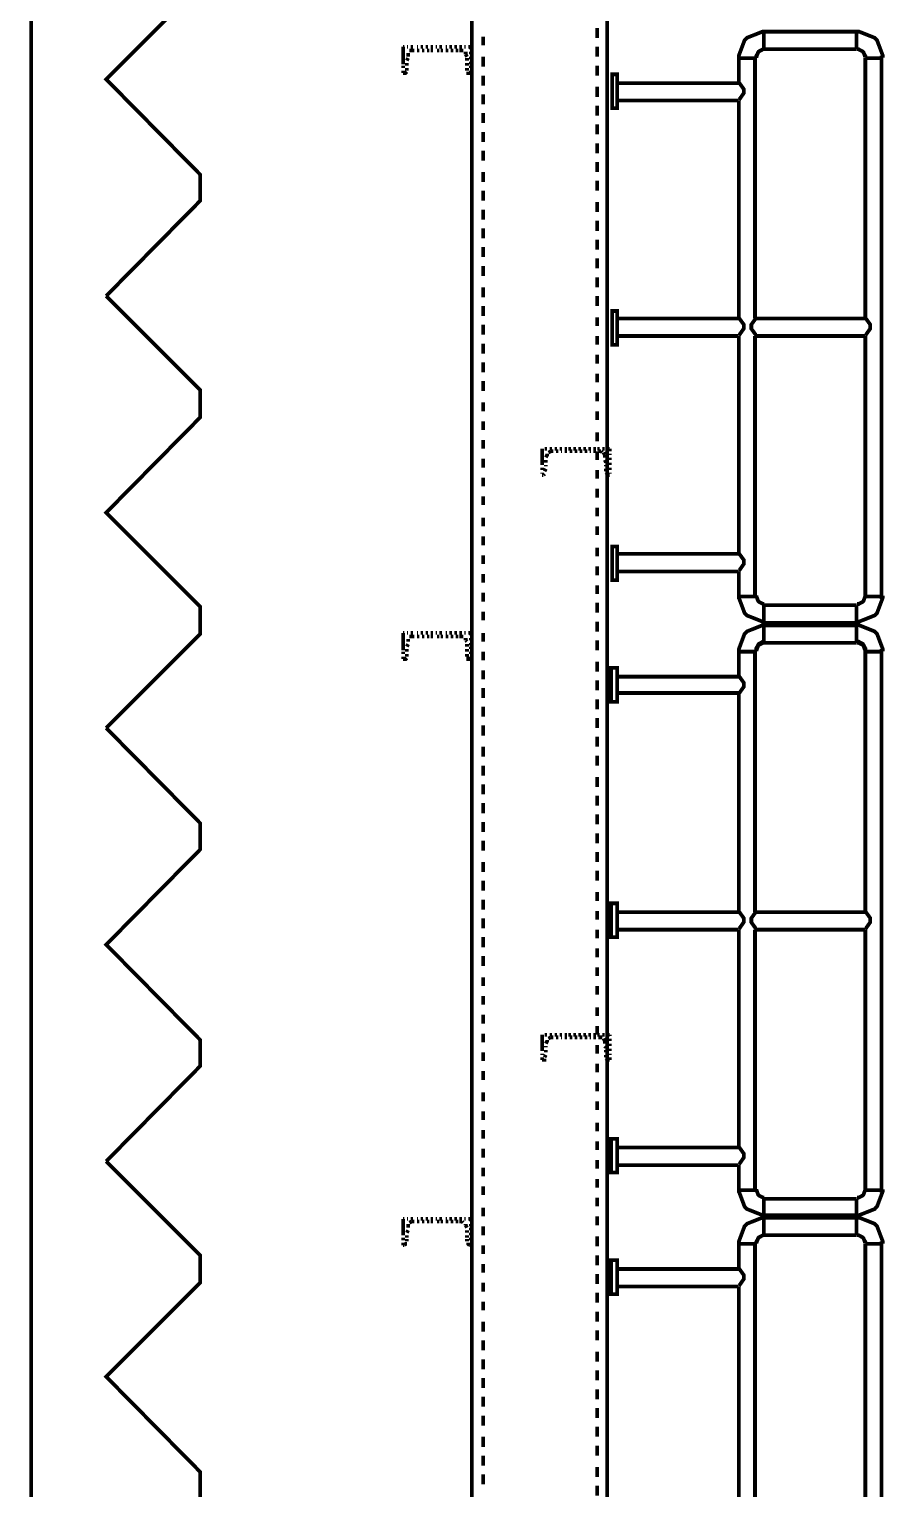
# Model space of a CAD drawing. Extents: x 0.2 to 11.5, y 0.7 to 15.9.
# Drawn here: x 7.773 to 8.912, y 6.502 to 8.444 of the extents above; entities that cross this region are included whole.
import ezdxf

# ---------------------------------------------------------------- set-up
doc = ezdxf.new("R2010")
doc.units = 0
doc.layers.get('0').update_dxf_attribs({"linetype": 'CONTINUOUS'})

msp = doc.modelspace()

# ---------------------------------------------------------------- linework, layer by layer
at = {"color": 5, "const_width": 0.005}
for points in [[(8.36219, 14.0694), (8.36219, 4.53944)], [(8.54221, 4.55778), (8.54221, 14.0694)], [(8.54221, 9.96278), (8.54221, 4.91943)], [(8.37722, 8.43446), (8.37722, 8.42279)], [(8.52886, 8.43278), (8.52886, 8.44612)], [(8.27056, 8.39779), (8.27056, 8.42111), (8.27056, 8.39779), (8.27056, 8.42111)], [(8.52886, 8.40776), (8.52886, 8.42111)], [(8.37722, 8.40776), (8.37722, 8.39442)], [(8.52886, 8.38276), (8.52886, 8.39611)], [(8.37722, 8.38276), (8.37722, 8.36947)], [(8.37722, 8.35781), (8.37722, 8.34446)], [(8.52886, 8.35444), (8.52886, 8.36778)], [(8.37722, 8.33279), (8.37722, 8.31944)], [(8.52886, 8.32943), (8.52886, 8.34278)], [(8.52886, 8.30447), (8.52886, 8.31776)], [(8.37722, 8.30778), (8.37722, 8.29443)], [(8.52886, 8.27946), (8.52886, 8.29275)], [(8.37722, 8.28276), (8.37722, 8.26942)], [(8.37722, 8.25444), (8.37722, 8.2411)], [(8.52886, 8.25444), (8.52886, 8.26779)], [(8.52886, 8.22944), (8.52886, 8.24278)], [(8.37722, 8.22944), (8.37722, 8.2161)], [(8.37722, 8.20443), (8.37722, 8.19114)], [(8.52886, 8.20111), (8.52886, 8.21446)], [(8.37722, 8.17947), (8.37722, 8.16613)], [(8.52886, 8.17611), (8.52886, 8.18946)], [(8.52886, 8.1511), (8.52886, 8.16444)], [(8.37722, 8.15446), (8.37722, 8.14111)], [(8.52886, 8.12608), (8.52886, 8.13943)], [(8.37722, 8.12944), (8.37722, 8.1161)], [(8.37722, 8.10113), (8.37722, 8.08778)], [(8.52886, 8.10113), (8.52886, 8.11442)], [(8.52886, 8.07611), (8.52886, 8.08946)], [(8.37722, 8.07611), (8.37722, 8.06278)], [(8.52886, 8.04943), (8.52886, 8.06108)], [(8.37722, 8.05111), (8.37722, 8.03776)], [(8.37722, 8.0261), (8.37722, 8.01281)], [(8.52886, 8.02447), (8.52886, 8.03614)], [(8.37722, 8.00108), (8.37722, 7.98779)], [(8.52886, 7.99946), (8.52886, 8.01113)], [(8.52886, 7.97444), (8.52886, 7.98611)], [(8.37722, 7.97613), (8.37722, 7.96278)], [(8.37722, 7.94775), (8.37722, 7.93608)], [(8.52886, 7.94943), (8.52886, 7.9611)], [(8.52886, 7.92443), (8.52886, 7.93608)], [(8.37722, 7.92279), (8.37722, 7.91114)], [(8.52886, 7.89611), (8.52886, 7.90776)], [(8.37722, 7.89779), (8.37722, 7.88613)], [(8.45557, 7.86442), (8.45557, 7.88613), (8.45557, 7.86442), (8.45557, 7.88613)], [(8.37722, 7.87278), (8.37722, 7.86111)], [(8.52886, 7.8711), (8.52886, 7.88276)], [(8.37722, 7.84776), (8.37722, 7.8361)], [(8.52886, 7.84614), (8.52886, 7.85781)], [(8.52886, 7.82112), (8.52886, 7.83279)], [(8.37722, 7.82275), (8.37722, 7.81108)], [(8.52886, 7.79611), (8.52886, 7.80778)], [(8.37722, 7.79443), (8.37722, 7.78276)], [(8.37722, 7.76942), (8.37722, 7.75776)], [(8.52886, 7.77111), (8.52886, 7.78276)], [(8.52886, 7.74278), (8.52886, 7.75444)], [(8.37722, 7.74447), (8.37722, 7.73281)], [(8.52886, 7.71778), (8.52886, 7.72944)], [(8.37722, 7.71946), (8.37722, 7.70779)], [(8.37722, 7.69444), (8.37722, 7.68278)], [(8.52886, 7.69276), (8.52886, 7.70443)], [(8.52886, 7.66775), (8.52886, 7.6811)], [(8.37722, 7.66943), (8.37722, 7.65776)], [(8.52886, 7.64279), (8.52886, 7.65608)], [(8.27056, 7.61778), (8.27056, 7.64111), (8.27056, 7.61778), (8.27056, 7.64111)], [(8.37722, 7.64111), (8.37722, 7.62944)], [(8.37722, 7.6161), (8.37722, 7.60444)], [(8.52886, 7.61778), (8.52886, 7.63112)], [(8.52886, 7.58946), (8.52886, 7.60275)], [(8.37722, 7.5911), (8.37722, 7.57943)], [(8.52886, 7.56446), (8.52886, 7.57781)], [(8.37722, 7.56776), (8.37722, 7.55447)], [(8.37722, 7.54275), (8.37722, 7.52946)], [(8.52886, 7.53944), (8.52886, 7.55279)], [(8.37722, 7.51779), (8.37722, 7.50444)], [(8.52886, 7.51443), (8.52886, 7.52778)], [(8.52886, 7.48942), (8.52886, 7.50276)], [(8.37722, 7.48942), (8.37722, 7.47613)], [(8.52886, 7.46446), (8.52886, 7.47775)], [(8.37722, 7.46446), (8.37722, 7.45111)], [(8.37722, 7.43946), (8.37722, 7.42611)], [(8.52886, 7.43608), (8.52886, 7.44943)], [(8.52886, 7.41114), (8.52886, 7.42443)], [(8.37722, 7.41444), (8.37722, 7.4011)], [(8.52886, 7.38613), (8.52886, 7.39947)], [(8.37722, 7.38943), (8.37722, 7.37608)], [(8.37722, 7.36442), (8.37722, 7.35113)], [(8.52886, 7.36111), (8.52886, 7.37446)], [(8.52886, 7.3361), (8.52886, 7.34944)], [(8.37722, 7.3361), (8.37722, 7.32275)], [(8.52886, 7.31108), (8.52886, 7.32443)], [(8.37722, 7.31108), (8.37722, 7.29779)], [(8.37722, 7.28614), (8.37722, 7.27279)], [(8.52886, 7.28444), (8.52886, 7.29611)], [(8.52886, 7.25944), (8.52886, 7.27111)], [(8.37722, 7.26113), (8.37722, 7.24778)], [(8.52886, 7.23443), (8.52886, 7.2461)], [(8.37722, 7.23611), (8.37722, 7.22276)], [(8.37722, 7.2111), (8.37722, 7.19775)], [(8.52886, 7.20942), (8.52886, 7.22114)], [(8.52886, 7.18446), (8.52886, 7.19612)], [(8.37722, 7.18278), (8.37722, 7.17111)], [(8.52886, 7.15944), (8.52886, 7.17111)], [(8.37722, 7.15776), (8.37722, 7.14611)], [(8.37722, 7.13276), (8.37722, 7.1211)], [(8.52886, 7.13112), (8.52886, 7.14279)], [(8.37722, 7.10781), (8.37722, 7.09614)], [(8.52886, 7.10612), (8.52886, 7.11778)], [(8.45557, 7.08442), (8.45557, 7.10612), (8.45557, 7.08442), (8.45557, 7.10612)], [(8.52886, 7.08111), (8.52886, 7.09278)], [(8.37722, 7.08279), (8.37722, 7.07113)], [(8.37722, 7.05778), (8.37722, 7.04611)], [(8.52886, 7.0561), (8.52886, 7.06776)], [(8.52886, 7.03108), (8.52886, 7.04275)], [(8.37722, 7.02946), (8.37722, 7.01779)], [(8.52886, 7.00613), (8.52886, 7.01779)], [(8.37722, 7.00444), (8.37722, 6.99278)], [(8.37722, 6.97944), (8.37722, 6.96778)], [(8.52886, 6.97775), (8.52886, 6.98942)], [(8.37722, 6.95443), (8.37722, 6.94276)], [(8.52886, 6.95281), (8.52886, 6.96446)], [(8.52886, 6.92779), (8.52886, 6.93946)], [(8.37722, 6.92947), (8.37722, 6.91775)], [(8.52886, 6.90278), (8.52886, 6.91444)], [(8.37722, 6.90446), (8.37722, 6.89279)], [(8.37722, 6.87608), (8.37722, 6.86442)], [(8.52886, 6.87776), (8.52886, 6.88943)], [(8.27056, 6.83946), (8.27056, 6.86111), (8.27056, 6.83946), (8.27056, 6.86111)], [(8.52886, 6.85275), (8.52886, 6.86442)], [(8.37722, 6.85113), (8.37722, 6.83946)], [(8.52886, 6.82443), (8.52886, 6.83778)], [(8.37722, 6.82611), (8.37722, 6.81446)], [(8.37722, 6.80111), (8.37722, 6.78944)], [(8.52886, 6.79943), (8.52886, 6.81278)], [(8.52886, 6.77447), (8.52886, 6.78776)], [(8.37722, 6.7761), (8.37722, 6.76443)], [(8.52886, 6.74946), (8.52886, 6.76281)], [(8.37722, 6.75108), (8.37722, 6.73942)], [(8.37722, 6.72444), (8.37722, 6.7111)], [(8.52886, 6.72444), (8.52886, 6.73779)], [(8.37722, 6.69943), (8.37722, 6.68608)], [(8.52886, 6.69943), (8.52886, 6.71278)], [(8.52886, 6.67111), (8.52886, 6.68446)], [(8.37722, 6.67443), (8.37722, 6.66114)], [(8.37722, 6.64947), (8.37722, 6.63612)], [(8.52886, 6.64611), (8.52886, 6.65944)], [(8.37722, 6.62446), (8.37722, 6.61111)], [(8.52886, 6.6211), (8.52886, 6.63444)], [(8.52886, 6.59614), (8.52886, 6.60943)], [(8.37722, 6.59944), (8.37722, 6.5861)], [(8.52886, 6.57113), (8.52886, 6.58442)], [(8.37722, 6.57113), (8.37722, 6.55778)], [(8.37722, 6.54611), (8.37722, 6.53276)], [(8.52886, 6.54611), (8.52886, 6.55946)], [(8.52886, 6.51779), (8.52886, 6.53108)], [(8.37722, 6.52111), (8.37722, 6.50776)], [(8.52886, 6.49278), (8.52886, 6.50613)]]:
    msp.add_lwpolyline(points, dxfattribs=at)
at = {"color": 1, "const_width": 0.005}
for points in [[(7.87554, 8.37776), (8.00054, 8.50276), (8.00054, 8.53944), (7.87554, 8.66613), (8.00054, 8.79113), (8.00054, 8.82781)], [(7.77556, 8.81108), (7.77556, 5.71278)], [(7.87554, 8.08946), (8.00054, 8.2161), (8.00054, 8.25108), (7.87554, 8.37776), (8.00054, 8.50276), (8.00054, 8.53944)], [(7.87554, 7.51443), (8.00054, 7.63943), (8.00054, 7.67611), (7.87554, 7.80111), (8.00054, 7.92779), (8.00054, 7.96446), (7.87554, 8.08946)], [(7.87554, 6.93778), (8.00054, 7.06446), (8.00054, 7.09944), (7.87554, 7.22613), (8.00054, 7.35275), (8.00054, 7.38781), (7.87554, 7.51443)], [(7.87554, 6.36279), (8.00054, 6.48779), (8.00054, 6.52447), (7.87554, 6.6511), (8.00054, 6.7761), (8.00054, 6.81278), (7.87554, 6.93778)]]:
    msp.add_lwpolyline(points, dxfattribs=at)
at = {"color": 4, "const_width": 0.005}
for points in [[(8.75103, 8.44108), (8.74875, 8.44119), (8.72814, 8.43306), (8.72651, 8.43138), (8.72493, 8.42974), (8.71718, 8.40901), (8.71729, 8.40668)], [(8.87722, 8.44114), (8.74892, 8.44114)], [(8.75054, 8.41775), (8.75054, 8.44114)], [(8.87392, 8.41775), (8.87392, 8.44114)], [(8.90886, 8.40668), (8.90901, 8.40901), (8.90121, 8.42974), (8.89958, 8.43138), (8.898, 8.43306), (8.87744, 8.44119), (8.87511, 8.44108)], [(8.27056, 8.42111), (8.27056, 8.41775)], [(8.27225, 8.42111), (8.27056, 8.42111)], [(8.27056, 8.41444), (8.27056, 8.41114)], [(8.27724, 8.42111), (8.27556, 8.42111)], [(8.27724, 8.41276), (8.27724, 8.41114), (8.27724, 8.40776)], [(8.28222, 8.41613), (8.27886, 8.41613)], [(8.2839, 8.42111), (8.28054, 8.42111)], [(8.28554, 8.41613), (8.28222, 8.41613)], [(8.29058, 8.42111), (8.2889, 8.42111)], [(8.29221, 8.41613), (8.2889, 8.41613)], [(8.29719, 8.42111), (8.29389, 8.42111)], [(8.29889, 8.41613), (8.29557, 8.41613)], [(8.30388, 8.42111), (8.30057, 8.42111)], [(8.30556, 8.41613), (8.30225, 8.41613)], [(8.31054, 8.42111), (8.30724, 8.42111)], [(8.31054, 8.41613), (8.30724, 8.41613)], [(8.31554, 8.42111), (8.31392, 8.42111)], [(8.3189, 8.41613), (8.31554, 8.41613)], [(8.32221, 8.42111), (8.3189, 8.42111)], [(8.32389, 8.41613), (8.32053, 8.41613)], [(8.32889, 8.42111), (8.32721, 8.42111)], [(8.33057, 8.41613), (8.32721, 8.41613)], [(8.33556, 8.42111), (8.33225, 8.42111)], [(8.33724, 8.41613), (8.33388, 8.41613)], [(8.34224, 8.42111), (8.33886, 8.42111)], [(8.34392, 8.41613), (8.34056, 8.41613)], [(8.3489, 8.42111), (8.34554, 8.42111)], [(8.3489, 8.41613), (8.34554, 8.41613)], [(8.35053, 8.41613), (8.3489, 8.41613)], [(8.35389, 8.42111), (8.35221, 8.42111)], [(8.35389, 8.41114), (8.35389, 8.41444)], [(8.35389, 8.41114), (8.35558, 8.40776)], [(8.36057, 8.42111), (8.35721, 8.42111)], [(8.36057, 8.42111), (8.36057, 8.41775)], [(8.36057, 8.41444), (8.36057, 8.41114)], [(8.71724, 8.40944), (8.71724, 8.37278)], [(8.75142, 8.41775), (8.74951, 8.41775), (8.74376, 8.41461), (8.74056, 8.4089), (8.74056, 8.40696)], [(8.75136, 8.41775), (8.7494, 8.41775), (8.74403, 8.41493), (8.74349, 8.41439), (8.743, 8.41385), (8.74056, 8.40712), (8.74056, 8.40636)], [(8.87392, 8.41775), (8.75054, 8.41775)], [(8.88558, 8.40696), (8.88558, 8.4089), (8.88243, 8.41461), (8.87668, 8.41775), (8.87472, 8.41775)], [(8.88553, 8.40636), (8.88558, 8.40712), (8.88314, 8.41385), (8.8826, 8.41439), (8.88211, 8.41493), (8.87657, 8.41775), (8.87472, 8.41775)], [(8.90722, 8.40944), (8.90722, 7.68608)], [(8.27056, 8.40776), (8.27056, 8.40446)], [(8.27056, 8.4011), (8.27056, 8.39779)], [(8.27056, 8.39611), (8.27056, 8.39279)], [(8.27056, 8.38943), (8.27056, 8.38613)], [(8.27724, 8.40608), (8.27556, 8.40278)], [(8.27556, 8.39947), (8.27556, 8.39611)], [(8.27556, 8.39279), (8.27556, 8.38943)], [(8.35558, 8.40608), (8.35558, 8.40278)], [(8.35558, 8.39947), (8.35558, 8.39611)], [(8.35558, 8.39279), (8.35558, 8.38943)], [(8.36057, 8.40776), (8.36057, 8.40446)], [(8.36057, 8.4011), (8.36057, 8.39779)], [(8.36057, 8.39611), (8.36057, 8.39279)], [(8.36057, 8.38943), (8.36057, 8.38613)], [(8.73887, 8.40608), (8.71724, 8.40608)], [(8.73887, 8.40608), (8.73887, 8.05946)], [(8.88558, 8.40608), (8.88558, 8.05946)], [(8.88558, 8.40608), (8.90722, 8.40608)], [(8.27056, 8.38613), (8.27225, 8.38613)], [(8.27225, 8.38613), (8.27387, 8.38613), (8.27556, 8.38781)], [(8.35721, 8.38781), (8.35721, 8.38613), (8.35889, 8.38613)], [(8.36057, 8.38613), (8.35889, 8.38613)], [(8.71724, 8.37278), (8.55556, 8.37278)], [(8.71729, 8.35092), (8.71832, 8.35146), (8.7239, 8.35932), (8.7239, 8.36193), (8.7239, 8.36469), (8.71832, 8.37244), (8.71729, 8.37299)], [(8.71724, 8.34944), (8.55556, 8.34944)], [(8.71724, 8.34944), (8.71724, 8.05946)], [(8.71724, 8.05946), (8.55556, 8.05946)], [(8.71729, 8.0376), (8.71832, 8.03814), (8.7239, 8.04601), (8.7239, 8.04861), (8.7239, 8.05137), (8.71832, 8.05908), (8.71729, 8.05963)], [(8.7405, 8.05963), (8.73953, 8.05908), (8.73389, 8.05126), (8.73389, 8.04861), (8.73389, 8.0459), (8.73953, 8.03814), (8.7405, 8.0376)], [(8.88558, 8.05946), (8.73887, 8.05946)], [(8.88558, 8.0376), (8.88661, 8.03814), (8.89219, 8.04601), (8.89219, 8.04861), (8.89219, 8.05137), (8.88661, 8.05908), (8.88558, 8.05963)], [(8.71724, 8.03614), (8.55556, 8.03614)], [(8.71724, 8.03614), (8.71724, 7.7461)], [(8.73887, 8.03614), (8.73887, 7.68778)], [(8.88558, 8.03614), (8.73887, 8.03614)], [(8.88558, 8.03614), (8.88558, 7.68946)], [(8.45557, 7.88613), (8.45557, 7.88276)], [(8.46224, 7.88613), (8.45888, 7.88613)], [(8.46892, 7.88613), (8.46556, 7.88613)], [(8.47553, 7.88613), (8.47222, 7.88613)], [(8.48221, 7.88613), (8.47889, 7.88613)], [(8.48887, 7.88613), (8.48557, 7.88613)], [(8.49388, 7.88613), (8.49056, 7.88613)], [(8.50054, 7.88613), (8.49724, 7.88613)], [(8.50722, 7.88613), (8.5039, 7.88613)], [(8.51389, 7.88613), (8.51058, 7.88613)], [(8.52056, 7.88613), (8.51719, 7.88613)], [(8.52724, 7.88613), (8.52387, 7.88613)], [(8.53222, 7.88613), (8.52886, 7.88613)], [(8.5389, 7.88613), (8.53554, 7.88613)], [(8.54557, 7.88613), (8.54221, 7.88613)], [(8.54557, 7.88613), (8.54557, 7.88276)], [(8.45557, 7.87944), (8.45557, 7.87776)], [(8.45557, 7.87446), (8.45557, 7.8711)], [(8.45557, 7.86778), (8.45557, 7.86442)], [(8.46224, 7.87944), (8.46224, 7.87776), (8.46056, 7.87446)], [(8.46056, 7.8711), (8.46056, 7.86778)], [(8.46724, 7.88276), (8.46386, 7.88112)], [(8.47054, 7.88276), (8.46724, 7.88276)], [(8.47721, 7.88276), (8.4739, 7.88276)], [(8.48221, 7.88276), (8.48058, 7.88276)], [(8.48887, 7.88276), (8.48557, 7.88276)], [(8.49556, 7.88276), (8.49224, 7.88276)], [(8.50222, 7.88276), (8.49892, 7.88276)], [(8.5089, 7.88276), (8.50553, 7.88276)], [(8.51557, 7.88276), (8.51221, 7.88276)], [(8.52056, 7.88276), (8.51888, 7.88276)], [(8.52724, 7.88276), (8.52387, 7.88276)], [(8.5339, 7.88276), (8.53054, 7.88276)], [(8.53554, 7.88112), (8.5339, 7.88276)], [(8.5389, 7.87776), (8.53722, 7.88112)], [(8.5389, 7.87776), (8.5389, 7.87446)], [(8.5389, 7.8711), (8.54058, 7.86778)], [(8.54557, 7.87944), (8.54557, 7.87776)], [(8.54557, 7.87446), (8.54557, 7.8711)], [(8.54557, 7.86778), (8.54557, 7.86442)], [(8.45557, 7.86111), (8.45557, 7.85781)], [(8.45557, 7.85444), (8.45557, 7.85275)], [(8.45557, 7.85113), (8.45725, 7.85113)], [(8.45725, 7.85113), (8.45888, 7.85275)], [(8.46056, 7.85943), (8.45888, 7.85612)], [(8.46056, 7.86442), (8.46056, 7.86279)], [(8.54058, 7.86442), (8.54058, 7.86279)], [(8.54058, 7.85943), (8.54058, 7.85612)], [(8.54058, 7.85444), (8.54221, 7.85275)], [(8.54557, 7.85113), (8.54389, 7.85113)], [(8.54557, 7.86111), (8.54557, 7.85781)], [(8.54557, 7.85444), (8.54557, 7.85275)], [(8.71724, 7.7461), (8.55556, 7.7461)], [(8.71729, 7.72424), (8.71832, 7.72478), (8.7239, 7.73269), (8.7239, 7.73529), (8.7239, 7.73807), (8.71832, 7.74576), (8.71729, 7.74631)], [(8.71724, 7.72276), (8.55556, 7.72276)], [(8.71724, 7.72276), (8.71724, 7.68608)], [(8.71729, 7.69054), (8.71718, 7.68826), (8.72493, 7.66754), (8.72651, 7.66585), (8.72814, 7.66422), (8.74875, 7.65608), (8.75103, 7.65614)], [(8.74056, 7.69086), (8.74056, 7.69015), (8.743, 7.68338), (8.74349, 7.68283), (8.74403, 7.68229), (8.74957, 7.67947), (8.75136, 7.67947)], [(8.87472, 7.67947), (8.87674, 7.67947), (8.88211, 7.68229), (8.8826, 7.68283), (8.88314, 7.68338), (8.88558, 7.69015), (8.88553, 7.69086)], [(8.87511, 7.65614), (8.87744, 7.65608), (8.898, 7.66422), (8.89958, 7.66585), (8.90121, 7.66754), (8.90901, 7.68826), (8.90886, 7.69054)], [(8.73887, 7.68946), (8.71724, 7.68946)], [(8.87392, 7.67779), (8.75054, 7.67779)], [(8.75054, 7.67779), (8.75054, 7.65446)], [(8.87392, 7.67779), (8.87392, 7.65446)], [(8.88558, 7.68946), (8.90722, 7.68946)], [(8.75103, 7.6511), (8.74875, 7.65121), (8.72814, 7.64301), (8.72651, 7.64139), (8.72493, 7.63976), (8.71718, 7.61903), (8.71729, 7.61669)], [(8.87722, 7.65446), (8.74892, 7.65446)], [(8.90886, 7.61669), (8.90901, 7.61903), (8.90121, 7.63976), (8.89958, 7.64139), (8.898, 7.64301), (8.87744, 7.65121), (8.87511, 7.6511)], [(8.27056, 7.64111), (8.27056, 7.63781)], [(8.27225, 7.64111), (8.27056, 7.64111)], [(8.27056, 7.63444), (8.27056, 7.63112)], [(8.27724, 7.64111), (8.27556, 7.64111)], [(8.27724, 7.63276), (8.27724, 7.63112), (8.27724, 7.62944)], [(8.28222, 7.63613), (8.27886, 7.63613)], [(8.2839, 7.64111), (8.28054, 7.64111)], [(8.28554, 7.63613), (8.28222, 7.63613)], [(8.29058, 7.64111), (8.2889, 7.64111)], [(8.29221, 7.63613), (8.2889, 7.63613)], [(8.29719, 7.64111), (8.29389, 7.64111)], [(8.29889, 7.63613), (8.29557, 7.63613)], [(8.30388, 7.64111), (8.30057, 7.64111)], [(8.30556, 7.63613), (8.30225, 7.63613)], [(8.31054, 7.64111), (8.30724, 7.64111)], [(8.31054, 7.63613), (8.30724, 7.63613)], [(8.31554, 7.64111), (8.31392, 7.64111)], [(8.3189, 7.63613), (8.31554, 7.63613)], [(8.32221, 7.64111), (8.3189, 7.64111)], [(8.32389, 7.63613), (8.32053, 7.63613)], [(8.32889, 7.64111), (8.32721, 7.64111)], [(8.33057, 7.63613), (8.32721, 7.63613)], [(8.33556, 7.64111), (8.33225, 7.64111)], [(8.33724, 7.63613), (8.33388, 7.63613)], [(8.34224, 7.64111), (8.33886, 7.64111)], [(8.34392, 7.63613), (8.34056, 7.63613)], [(8.3489, 7.64111), (8.34554, 7.64111)], [(8.3489, 7.63613), (8.34554, 7.63613)], [(8.35053, 7.63613), (8.3489, 7.63613)], [(8.35389, 7.64111), (8.35221, 7.64111)], [(8.35389, 7.63112), (8.35389, 7.63444)], [(8.36057, 7.64111), (8.35721, 7.64111)], [(8.36057, 7.64111), (8.36057, 7.63781)], [(8.36057, 7.63444), (8.36057, 7.63112)], [(8.87554, 7.6511), (8.74724, 7.6511)], [(8.75054, 7.62776), (8.75054, 7.6511)], [(8.87392, 7.62776), (8.87392, 7.6511)], [(8.27056, 7.62776), (8.27056, 7.62446)], [(8.27056, 7.62278), (8.27056, 7.61947)], [(8.27056, 7.6161), (8.27056, 7.61279)], [(8.27724, 7.62608), (8.27556, 7.62278)], [(8.27556, 7.61947), (8.27556, 7.6161)], [(8.27556, 7.61279), (8.27556, 7.60943)], [(8.35389, 7.63112), (8.35558, 7.62944)], [(8.35558, 7.62608), (8.35558, 7.62278)], [(8.35558, 7.61947), (8.35558, 7.6161)], [(8.35558, 7.61279), (8.35558, 7.60943)], [(8.36057, 7.62776), (8.36057, 7.62446)], [(8.36057, 7.62278), (8.36057, 7.61947)], [(8.36057, 7.6161), (8.36057, 7.61279)], [(8.71724, 7.61947), (8.71724, 7.58279)], [(8.73887, 7.6161), (8.71724, 7.6161)], [(8.73887, 7.61778), (8.73887, 7.26942)], [(8.75142, 7.62944), (8.74951, 7.62944), (8.74376, 7.62631), (8.74056, 7.62056), (8.74056, 7.6186)], [(8.75136, 7.62776), (8.7494, 7.62776), (8.74403, 7.62494), (8.74349, 7.6244), (8.743, 7.62386), (8.74056, 7.61708), (8.74056, 7.61632)], [(8.87392, 7.62776), (8.75054, 7.62776)], [(8.88558, 7.6186), (8.88558, 7.62056), (8.88243, 7.62631), (8.87668, 7.62944), (8.87472, 7.62944)], [(8.88553, 7.61638), (8.88558, 7.61714), (8.88314, 7.62386), (8.8826, 7.6244), (8.88211, 7.62494), (8.87657, 7.62776), (8.87472, 7.62776)], [(8.88558, 7.61778), (8.88558, 7.26942)], [(8.88558, 7.6161), (8.90722, 7.6161)], [(8.90722, 7.61947), (8.90722, 6.89611)], [(8.27056, 7.60943), (8.27056, 7.60612)], [(8.27056, 7.60612), (8.27225, 7.60612)], [(8.27225, 7.60612), (8.27387, 7.60612), (8.27556, 7.60781)], [(8.35721, 7.60943), (8.35721, 7.60612), (8.35889, 7.60612)], [(8.36057, 7.60612), (8.35889, 7.60612)], [(8.36057, 7.60943), (8.36057, 7.60612)], [(8.71724, 7.58279), (8.55556, 7.58279)], [(8.71729, 7.56093), (8.71832, 7.56147), (8.7239, 7.56933), (8.7239, 7.57194), (8.7239, 7.57471), (8.71832, 7.58242), (8.71729, 7.58296)], [(8.71724, 7.56108), (8.55556, 7.56108)], [(8.71724, 7.56108), (8.71724, 7.26942)], [(8.71724, 7.26942), (8.55556, 7.26942)], [(8.71729, 7.24756), (8.71832, 7.2481), (8.7239, 7.25603), (8.7239, 7.25862), (8.7239, 7.26139), (8.71832, 7.2691), (8.71729, 7.26964)], [(8.7405, 7.26964), (8.73953, 7.2691), (8.73389, 7.26129), (8.73389, 7.25862), (8.73389, 7.25586), (8.73953, 7.2481), (8.7405, 7.24756)], [(8.88558, 7.26942), (8.73887, 7.26942)], [(8.88558, 7.24756), (8.88661, 7.2481), (8.89219, 7.25603), (8.89219, 7.25862), (8.89219, 7.26139), (8.88661, 7.2691), (8.88558, 7.26964)], [(8.71724, 7.2461), (8.55556, 7.2461)], [(8.71724, 7.2461), (8.71724, 6.95611)], [(8.73887, 7.2461), (8.73887, 6.89947)], [(8.88558, 7.2461), (8.73887, 7.2461)], [(8.88558, 7.2461), (8.88558, 6.89947)], [(8.45557, 7.10612), (8.45557, 7.10444)], [(8.45557, 7.10113), (8.45557, 7.09776)], [(8.45557, 7.09446), (8.45557, 7.0911)], [(8.46224, 7.10612), (8.45888, 7.10612)], [(8.46224, 7.09944), (8.46224, 7.09776), (8.46056, 7.09446)], [(8.46056, 7.0911), (8.46056, 7.08946)], [(8.46724, 7.10275), (8.46386, 7.10113)], [(8.46892, 7.10612), (8.46556, 7.10612)], [(8.47054, 7.10275), (8.46724, 7.10275)], [(8.47553, 7.10612), (8.47222, 7.10612)], [(8.47721, 7.10275), (8.4739, 7.10275)], [(8.48221, 7.10612), (8.47889, 7.10612)], [(8.48221, 7.10275), (8.48058, 7.10275)], [(8.48887, 7.10612), (8.48557, 7.10612)], [(8.48887, 7.10275), (8.48557, 7.10275)], [(8.49388, 7.10612), (8.49056, 7.10612)], [(8.49556, 7.10275), (8.49224, 7.10275)], [(8.50054, 7.10612), (8.49724, 7.10612)], [(8.50222, 7.10275), (8.49892, 7.10275)], [(8.50722, 7.10612), (8.5039, 7.10612)], [(8.5089, 7.10275), (8.50553, 7.10275)], [(8.51389, 7.10612), (8.51058, 7.10612)], [(8.51557, 7.10275), (8.51221, 7.10275)], [(8.52056, 7.10612), (8.51719, 7.10612)], [(8.52056, 7.10275), (8.51888, 7.10275)], [(8.52724, 7.10612), (8.52387, 7.10612)], [(8.52724, 7.10275), (8.52387, 7.10275)], [(8.53222, 7.10612), (8.52886, 7.10612)], [(8.5339, 7.10275), (8.53054, 7.10275)], [(8.53554, 7.10275), (8.5339, 7.10275)], [(8.5389, 7.10612), (8.53554, 7.10612)], [(8.5389, 7.09776), (8.53722, 7.10113)], [(8.5389, 7.09776), (8.5389, 7.09446)], [(8.5389, 7.0911), (8.54058, 7.08946)], [(8.54557, 7.10612), (8.54221, 7.10612)], [(8.54557, 7.10612), (8.54557, 7.10444)], [(8.54557, 7.10113), (8.54557, 7.09776)], [(8.54557, 7.09446), (8.54557, 7.0911)], [(8.45557, 7.08778), (8.45557, 7.08442)], [(8.45557, 7.08111), (8.45557, 7.07943)], [(8.45557, 7.07611), (8.45557, 7.07275)], [(8.45557, 7.07275), (8.45725, 7.07275)], [(8.45725, 7.07275), (8.45888, 7.07275), (8.45888, 7.07443)], [(8.46056, 7.07943), (8.45888, 7.07611)], [(8.46056, 7.0861), (8.46056, 7.08279)], [(8.54058, 7.0861), (8.54058, 7.08279)], [(8.54058, 7.07943), (8.54058, 7.07611)], [(8.54058, 7.07443), (8.54221, 7.07275)], [(8.54557, 7.07275), (8.54389, 7.07275)], [(8.54557, 7.08778), (8.54557, 7.08442)], [(8.54557, 7.08111), (8.54557, 7.07943)], [(8.54557, 7.07611), (8.54557, 7.07275)], [(8.71724, 6.95611), (8.55556, 6.95611)], [(8.71729, 6.93425), (8.71832, 6.93479), (8.7239, 6.94265), (8.7239, 6.94526), (8.7239, 6.94803), (8.71832, 6.95578), (8.71729, 6.95632)], [(8.71724, 6.93278), (8.55556, 6.93278)], [(8.71724, 6.93278), (8.71724, 6.89611)], [(8.71729, 6.90056), (8.71718, 6.89828), (8.72493, 6.87756), (8.72651, 6.87587), (8.72814, 6.87424), (8.74875, 6.8661), (8.75103, 6.86615)], [(8.73887, 6.89947), (8.71724, 6.89947)], [(8.74056, 6.90088), (8.74056, 6.90018), (8.743, 6.89339), (8.74349, 6.89285), (8.74403, 6.89231), (8.74957, 6.88943), (8.75136, 6.88943)], [(8.87472, 6.88943), (8.87674, 6.88943), (8.88211, 6.89231), (8.8826, 6.89285), (8.88314, 6.89339), (8.88558, 6.90018), (8.88553, 6.90088)], [(8.87511, 6.86615), (8.87744, 6.8661), (8.898, 6.87424), (8.89958, 6.87587), (8.90121, 6.87756), (8.90901, 6.89828), (8.90886, 6.90056)], [(8.88558, 6.89947), (8.90722, 6.89947)], [(8.87392, 6.88781), (8.75054, 6.88781)], [(8.75054, 6.88781), (8.75054, 6.8661)], [(8.87392, 6.88781), (8.87392, 6.8661)], [(8.27056, 6.86111), (8.27056, 6.85781)], [(8.27225, 6.86111), (8.27056, 6.86111)], [(8.27724, 6.86111), (8.27556, 6.86111)], [(8.28222, 6.85781), (8.27886, 6.85612)], [(8.2839, 6.86111), (8.28054, 6.86111)], [(8.28554, 6.85781), (8.28222, 6.85781)], [(8.29058, 6.86111), (8.2889, 6.86111)], [(8.29221, 6.85781), (8.2889, 6.85781)], [(8.29719, 6.86111), (8.29389, 6.86111)], [(8.29889, 6.85781), (8.29557, 6.85781)], [(8.30388, 6.86111), (8.30057, 6.86111)], [(8.30556, 6.85781), (8.30225, 6.85781)], [(8.31054, 6.86111), (8.30724, 6.86111)], [(8.31054, 6.85781), (8.30724, 6.85781)], [(8.31554, 6.86111), (8.31392, 6.86111)], [(8.3189, 6.85781), (8.31554, 6.85781)], [(8.32221, 6.86111), (8.3189, 6.86111)], [(8.32389, 6.85781), (8.32053, 6.85781)], [(8.32889, 6.86111), (8.32721, 6.86111)], [(8.33057, 6.85781), (8.32721, 6.85781)], [(8.33556, 6.86111), (8.33225, 6.86111)], [(8.33724, 6.85781), (8.33388, 6.85781)], [(8.34224, 6.86111), (8.33886, 6.86111)], [(8.34392, 6.85781), (8.34056, 6.85781)], [(8.3489, 6.86111), (8.34554, 6.86111)], [(8.3489, 6.85781), (8.34554, 6.85781)], [(8.35053, 6.85612), (8.3489, 6.85781)], [(8.35389, 6.86111), (8.35221, 6.86111)], [(8.36057, 6.86111), (8.35721, 6.86111)], [(8.36057, 6.86111), (8.36057, 6.85781)], [(8.75103, 6.86274), (8.74875, 6.86285), (8.72814, 6.85471), (8.72651, 6.85303), (8.72493, 6.8514), (8.71718, 6.83068), (8.71729, 6.82835)], [(8.87554, 6.8661), (8.74724, 6.8661)], [(8.87554, 6.86279), (8.74724, 6.86279)], [(8.75054, 6.83946), (8.75054, 6.86279)], [(8.87392, 6.83946), (8.87392, 6.86279)], [(8.90886, 6.82835), (8.90901, 6.83068), (8.90121, 6.8514), (8.89958, 6.85303), (8.898, 6.85471), (8.87744, 6.86285), (8.87511, 6.86274)], [(8.27056, 6.85444), (8.27056, 6.85113)], [(8.27056, 6.84944), (8.27056, 6.84614)], [(8.27056, 6.84278), (8.27056, 6.83946)], [(8.27056, 6.8361), (8.27056, 6.83279)], [(8.27724, 6.84614), (8.27556, 6.84278)], [(8.27556, 6.83946), (8.27556, 6.8361)], [(8.27724, 6.85444), (8.27724, 6.85275), (8.27724, 6.84944)], [(8.35389, 6.85275), (8.35389, 6.85444)], [(8.35389, 6.85275), (8.35558, 6.84944)], [(8.35558, 6.84614), (8.35558, 6.84278)], [(8.35558, 6.83946), (8.35558, 6.8361)], [(8.36057, 6.85444), (8.36057, 6.85113)], [(8.36057, 6.84944), (8.36057, 6.84614)], [(8.36057, 6.84278), (8.36057, 6.83946)], [(8.36057, 6.8361), (8.36057, 6.83279)], [(8.75142, 6.83946), (8.74951, 6.83946), (8.74376, 6.83632), (8.74056, 6.83057), (8.74056, 6.82861)], [(8.75136, 6.83946), (8.7494, 6.83946), (8.74403, 6.83658), (8.74349, 6.83604), (8.743, 6.8355), (8.74056, 6.82878), (8.74056, 6.82801)], [(8.87392, 6.83946), (8.75054, 6.83946)], [(8.88558, 6.82861), (8.88558, 6.83057), (8.88243, 6.83632), (8.87668, 6.83946), (8.87472, 6.83946)], [(8.88553, 6.82801), (8.88558, 6.82878), (8.88314, 6.8355), (8.8826, 6.83604), (8.88211, 6.83658), (8.87657, 6.83946), (8.87472, 6.83946)], [(8.27056, 6.82943), (8.27056, 6.82611)], [(8.27056, 6.82611), (8.27225, 6.82611)], [(8.27225, 6.82611), (8.27387, 6.82781), (8.27556, 6.82781)], [(8.27556, 6.83442), (8.27556, 6.83111)], [(8.35558, 6.83442), (8.35558, 6.83111)], [(8.35721, 6.82943), (8.35721, 6.82781), (8.35889, 6.82611)], [(8.36057, 6.82611), (8.35889, 6.82611)], [(8.36057, 6.82943), (8.36057, 6.82611)], [(8.71724, 6.83111), (8.71724, 6.79443)], [(8.73887, 6.82781), (8.71724, 6.82781)], [(8.73887, 6.82943), (8.73887, 6.48112)], [(8.88558, 6.82781), (8.88558, 6.48112)], [(8.88558, 6.82781), (8.90722, 6.82781)], [(8.90722, 6.83111), (8.90722, 6.10781)], [(8.71724, 6.79443), (8.55556, 6.79443)], [(8.71729, 6.77257), (8.71832, 6.77311), (8.7239, 6.78103), (8.7239, 6.78364), (8.7239, 6.7864), (8.71832, 6.79411), (8.71729, 6.79465)], [(8.71724, 6.77111), (8.55556, 6.77111)], [(8.71724, 6.77111), (8.71724, 6.48112)]]:
    msp.add_lwpolyline(points, dxfattribs=at)
for points in [[(8.54889, 8.33946), (8.54889, 8.38444), (8.55556, 8.38444), (8.55556, 8.33946), (8.54889, 8.33946)], [(8.54889, 8.06944), (8.54889, 8.02447), (8.55556, 8.02447), (8.55556, 8.06944), (8.54889, 8.06944)], [(8.45557, 7.88613), (8.45557, 7.88613)], [(8.54889, 7.75612), (8.54889, 7.7111), (8.55556, 7.7111), (8.55556, 7.75612), (8.54889, 7.75612)], [(8.54719, 7.54943), (8.54719, 7.59446), (8.55556, 7.59446), (8.55556, 7.54943), (8.54719, 7.54943)], [(8.54719, 7.28108), (8.54719, 7.23611), (8.55556, 7.23611), (8.55556, 7.28108), (8.54719, 7.28108)], [(8.45557, 7.10612), (8.45557, 7.10612)], [(8.54719, 6.96778), (8.54719, 6.92279), (8.55556, 6.92279), (8.55556, 6.96778), (8.54719, 6.96778)], [(8.54719, 6.76112), (8.54719, 6.8061), (8.55556, 6.8061), (8.55556, 6.76112), (8.54719, 6.76112)]]:
    msp.add_lwpolyline(points, close=True, dxfattribs=at)

doc.saveas('drawing.dxf')
